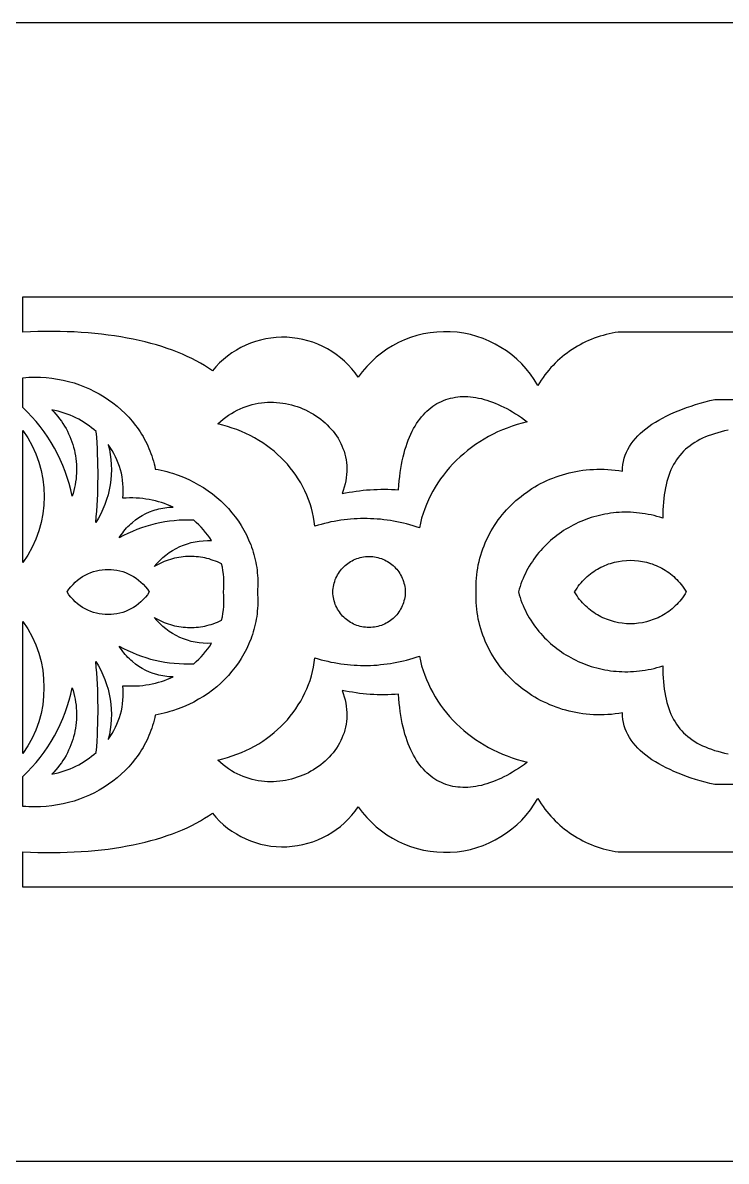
# Model space of a CAD drawing. Extents: x -375 to 375, y -213 to -78.
# Drawn here: x 0 to 83.4, y -212.5 to -77.5 of the extents above; entities that cross this region are included whole.
import ezdxf

# ---------------------------------------------------------------- set-up
doc = ezdxf.new("R2010")
doc.units = 0
doc.layers.add('LAYER_1', color=18, linetype='CONTINUOUS')

msp = doc.modelspace()

# ---------------------------------------------------------------- linework, layer by layer
at = {"layer": 'LAYER_1'}
for points in [[(-375, -212.51), (375, -212.51), (375, -77.51), (-375, -77.51)], [(44.58, -132.89), (44.62, -132.36), (44.66, -131.84), (44.72, -131.33), (44.78, -130.84), (44.85, -130.36), (44.93, -129.89), (45.02, -129.44), (45.12, -129), (45.23, -128.57), (45.34, -128.16), (45.47, -127.76), (45.6, -127.37), (45.73, -127), (45.88, -126.64), (46.03, -126.3), (46.19, -125.96), (46.36, -125.64), (46.54, -125.34), (46.72, -125.04), (46.91, -124.76), (47.11, -124.5), (47.31, -124.24), (47.52, -124), (47.73, -123.77), (47.95, -123.56), (48.18, -123.36), (48.41, -123.17), (48.65, -122.99), (48.89, -122.83), (49.14, -122.68), (49.4, -122.54), (49.66, -122.41), (49.92, -122.3), (50.19, -122.2), (50.47, -122.11), (50.75, -122.03), (51.03, -121.97), (51.32, -121.92), (51.61, -121.88), (51.9, -121.85), (52.2, -121.84), (52.51, -121.84), (52.81, -121.85), (53.13, -121.87), (53.44, -121.91), (53.76, -121.95), (54.08, -122.01), (54.4, -122.08), (54.73, -122.17), (55.05, -122.26), (55.38, -122.37), (55.72, -122.49), (56.05, -122.62), (56.39, -122.76), (56.73, -122.92), (57.07, -123.08), (57.41, -123.26), (57.76, -123.45), (58.1, -123.65), (58.45, -123.87), (58.8, -124.09), (59.15, -124.33), (59.5, -124.58), (59.85, -124.84), (59.24, -124.99), (58.64, -125.16), (58.04, -125.36), (57.46, -125.57), (56.89, -125.8), (56.33, -126.04), (55.79, -126.31), (55.25, -126.59), (54.73, -126.89), (54.22, -127.2), (53.72, -127.53), (53.24, -127.87), (52.77, -128.23), (52.31, -128.61), (51.87, -129), (51.44, -129.4), (51.03, -129.82), (50.64, -130.25), (50.26, -130.69), (49.9, -131.14), (49.56, -131.61), (49.23, -132.08), (48.93, -132.57), (48.64, -133.07), (48.37, -133.58), (48.12, -134.1), (47.89, -134.63), (47.68, -135.17), (47.49, -135.72), (47.32, -136.27), (47.17, -136.84), (47.05, -137.41), (46.67, -137.28), (46.3, -137.16), (45.92, -137.05), (45.54, -136.94), (45.16, -136.85), (44.77, -136.76), (44.39, -136.68), (44, -136.61), (43.61, -136.54), (43.22, -136.48), (42.83, -136.44), (42.44, -136.39), (42.05, -136.36), (41.66, -136.33), (41.26, -136.32), (40.87, -136.31), (40.48, -136.3), (40.08, -136.31), (39.69, -136.32), (39.3, -136.34), (38.9, -136.37), (38.51, -136.41), (38.12, -136.45), (37.73, -136.51), (37.34, -136.57), (36.95, -136.64), (36.56, -136.71), (36.18, -136.8), (35.79, -136.89), (35.41, -136.99), (35.03, -137.09), (34.65, -137.21), (34.58, -136.66), (34.49, -136.12), (34.38, -135.59), (34.24, -135.06), (34.08, -134.54), (33.9, -134.03), (33.7, -133.53), (33.48, -133.03), (33.24, -132.55), (32.98, -132.08), (32.69, -131.61), (32.4, -131.16), (32.08, -130.72), (31.74, -130.29), (31.39, -129.87), (31.02, -129.47), (30.63, -129.07), (30.23, -128.7), (29.81, -128.33), (29.38, -127.98), (28.93, -127.65), (28.47, -127.33), (27.99, -127.03), (27.5, -126.74), (27, -126.47), (26.48, -126.22), (25.95, -125.98), (25.41, -125.76), (24.86, -125.57), (24.3, -125.39), (23.72, -125.23), (23.14, -125.09), (23.45, -124.8), (23.77, -124.53), (24.09, -124.28), (24.42, -124.04), (24.76, -123.83), (25.1, -123.63), (25.44, -123.45), (25.79, -123.28), (26.14, -123.13), (26.5, -123), (26.86, -122.89), (27.22, -122.79), (27.58, -122.7), (27.94, -122.63), (28.31, -122.58), (28.67, -122.54), (29.03, -122.52), (29.4, -122.51), (29.76, -122.51), (30.12, -122.53), (30.48, -122.57), (30.84, -122.61), (31.19, -122.67), (31.54, -122.74), (31.89, -122.83), (32.24, -122.92), (32.57, -123.03), (32.91, -123.15), (33.24, -123.29), (33.56, -123.43), (33.88, -123.59), (34.19, -123.75), (34.49, -123.93), (34.78, -124.12), (35.07, -124.31), (35.35, -124.52), (35.62, -124.74), (35.88, -124.97), (36.13, -125.2), (36.37, -125.45), (36.6, -125.7), (36.82, -125.96), (37.02, -126.23), (37.22, -126.51), (37.4, -126.79), (37.57, -127.09), (37.72, -127.39), (37.87, -127.69), (37.99, -128.01), (38.11, -128.33), (38.2, -128.66), (38.29, -128.99), (38.35, -129.33), (38.4, -129.67), (38.43, -130.02), (38.45, -130.37), (38.44, -130.73), (38.42, -131.09), (38.38, -131.46), (38.32, -131.83), (38.24, -132.2), (38.14, -132.58), (38.03, -132.96), (37.88, -133.35), (38.3, -133.26), (38.71, -133.19), (39.12, -133.12), (39.54, -133.05), (39.96, -133), (40.38, -132.95), (40.79, -132.91), (41.21, -132.88), (41.63, -132.85), (42.05, -132.84), (42.48, -132.83), (42.9, -132.82), (43.32, -132.83), (43.74, -132.84), (44.16, -132.86)], [(41.08, -140.8), (41.3, -140.81), (41.52, -140.82), (41.73, -140.85), (41.93, -140.89), (42.14, -140.93), (42.34, -140.99), (42.54, -141.05), (42.73, -141.13), (42.92, -141.21), (43.1, -141.3), (43.28, -141.4), (43.45, -141.51), (43.62, -141.63), (43.78, -141.75), (43.93, -141.88), (44.08, -142.02), (44.22, -142.17), (44.36, -142.32), (44.48, -142.48), (44.6, -142.64), (44.72, -142.81), (44.82, -142.99), (44.92, -143.17), (45.01, -143.36), (45.09, -143.55), (45.16, -143.75), (45.22, -143.95), (45.27, -144.15), (45.32, -144.36), (45.35, -144.58), (45.37, -144.79), (45.38, -145.01), (45.37, -145.23), (45.35, -145.45), (45.32, -145.66), (45.27, -145.87), (45.22, -146.08), (45.16, -146.28), (45.09, -146.48), (45.01, -146.67), (44.92, -146.86), (44.82, -147.04), (44.72, -147.21), (44.6, -147.38), (44.48, -147.55), (44.36, -147.71), (44.22, -147.86), (44.08, -148.01), (43.93, -148.14), (43.78, -148.28), (43.62, -148.4), (43.45, -148.52), (43.28, -148.62), (43.1, -148.72), (42.92, -148.82), (42.73, -148.9), (42.54, -148.97), (42.34, -149.04), (42.14, -149.09), (41.93, -149.14), (41.73, -149.18), (41.52, -149.2), (41.3, -149.22), (41.08, -149.23), (40.87, -149.22), (40.65, -149.2), (40.44, -149.18), (40.23, -149.14), (40.03, -149.09), (39.83, -149.04), (39.63, -148.97), (39.44, -148.9), (39.25, -148.82), (39.07, -148.72), (38.89, -148.62), (38.72, -148.52), (38.55, -148.4), (38.39, -148.28), (38.24, -148.14), (38.09, -148.01), (37.95, -147.86), (37.81, -147.71), (37.68, -147.55), (37.56, -147.38), (37.45, -147.21), (37.35, -147.04), (37.25, -146.86), (37.16, -146.67), (37.08, -146.48), (37.01, -146.28), (36.95, -146.08), (36.9, -145.87), (36.85, -145.66), (36.82, -145.45), (36.8, -145.23), (36.78, -145.01), (36.8, -144.79), (36.82, -144.58), (36.85, -144.36), (36.9, -144.15), (36.95, -143.95), (37.01, -143.75), (37.08, -143.55), (37.16, -143.36), (37.25, -143.17), (37.35, -142.99), (37.45, -142.81), (37.56, -142.64), (37.68, -142.48), (37.81, -142.32), (37.95, -142.17), (38.09, -142.02), (38.24, -141.88), (38.39, -141.75), (38.55, -141.63), (38.72, -141.51), (38.89, -141.4), (39.07, -141.3), (39.25, -141.21), (39.44, -141.13), (39.63, -141.05), (39.83, -140.99), (40.03, -140.93), (40.23, -140.89), (40.44, -140.85), (40.65, -140.82), (40.87, -140.81)], [(65.45, -145.01), (65.6, -144.78), (65.75, -144.56), (65.9, -144.34), (66.06, -144.13), (66.23, -143.93), (66.4, -143.73), (66.58, -143.55), (66.76, -143.37), (66.95, -143.19), (67.14, -143.03), (67.34, -142.87), (67.54, -142.72), (67.74, -142.58), (67.95, -142.44), (68.16, -142.31), (68.37, -142.19), (68.59, -142.07), (68.81, -141.97), (69.03, -141.87), (69.26, -141.78), (69.48, -141.69), (69.71, -141.62), (69.94, -141.55), (70.18, -141.48), (70.65, -141.38), (71.12, -141.31), (71.6, -141.26), (72.08, -141.25), (72.56, -141.26), (73.04, -141.31), (73.52, -141.38), (73.99, -141.48), (74.22, -141.55), (74.45, -141.62), (74.68, -141.69), (74.91, -141.78), (75.14, -141.87), (75.36, -141.97), (75.58, -142.07), (75.79, -142.19), (76.01, -142.31), (76.22, -142.44), (76.43, -142.58), (76.63, -142.72), (76.83, -142.87), (77.02, -143.03), (77.22, -143.19), (77.4, -143.37), (77.59, -143.55), (77.76, -143.73), (77.93, -143.93), (78.1, -144.13), (78.26, -144.34), (78.42, -144.56), (78.57, -144.78), (78.71, -145.01), (78.57, -145.25), (78.42, -145.47), (78.26, -145.69), (78.1, -145.9), (77.93, -146.1), (77.76, -146.29), (77.59, -146.48), (77.4, -146.66), (77.22, -146.83), (77.02, -147), (76.83, -147.16), (76.63, -147.31), (76.43, -147.45), (76.22, -147.59), (76.01, -147.72), (75.79, -147.84), (75.58, -147.95), (75.36, -148.06), (75.14, -148.16), (74.91, -148.25), (74.68, -148.33), (74.45, -148.41), (74.22, -148.48), (73.99, -148.54), (73.52, -148.65), (73.04, -148.72), (72.56, -148.77), (72.08, -148.78), (71.6, -148.77), (71.12, -148.72), (70.65, -148.65), (70.18, -148.54), (69.94, -148.48), (69.71, -148.41), (69.48, -148.33), (69.26, -148.25), (69.03, -148.16), (68.81, -148.06), (68.59, -147.95), (68.37, -147.84), (68.16, -147.72), (67.95, -147.59), (67.74, -147.45), (67.54, -147.31), (67.34, -147.16), (67.14, -147), (66.95, -146.83), (66.76, -146.66), (66.58, -146.48), (66.4, -146.29), (66.23, -146.1), (66.06, -145.9), (65.9, -145.69), (65.75, -145.47), (65.6, -145.25)], [(5.26, -145.01), (5.48, -144.69), (5.72, -144.39), (5.97, -144.11), (6.24, -143.84), (6.52, -143.6), (6.81, -143.38), (7.11, -143.19), (7.42, -143.01), (7.74, -142.85), (8.07, -142.72), (8.4, -142.6), (8.74, -142.51), (9.09, -142.43), (9.43, -142.38), (9.78, -142.35), (10.13, -142.34), (10.48, -142.35), (10.83, -142.38), (11.18, -142.43), (11.52, -142.51), (11.86, -142.6), (12.19, -142.72), (12.52, -142.85), (12.84, -143.01), (13.16, -143.19), (13.46, -143.38), (13.75, -143.6), (14.03, -143.84), (14.3, -144.1), (14.55, -144.39), (14.79, -144.69), (15.02, -145.01), (14.79, -145.34), (14.55, -145.64), (14.3, -145.92), (14.03, -146.18), (13.75, -146.42), (13.46, -146.64), (13.16, -146.84), (12.84, -147.02), (12.52, -147.18), (12.19, -147.31), (11.86, -147.43), (11.52, -147.52), (11.18, -147.59), (10.83, -147.65), (10.48, -147.68), (10.13, -147.69), (9.78, -147.68), (9.43, -147.64), (9.09, -147.59), (8.74, -147.52), (8.4, -147.43), (8.07, -147.31), (7.74, -147.17), (7.42, -147.02), (7.11, -146.84), (6.81, -146.64), (6.52, -146.42), (6.24, -146.18), (5.97, -145.92), (5.72, -145.64), (5.48, -145.34)], [(47.05, -152.62), (47.17, -153.19), (47.32, -153.75), (47.49, -154.31), (47.68, -154.86), (47.89, -155.4), (48.12, -155.92), (48.37, -156.44), (48.64, -156.95), (48.93, -157.45), (49.23, -157.94), (49.56, -158.42), (49.9, -158.89), (50.26, -159.34), (50.64, -159.78), (51.03, -160.21), (51.44, -160.63), (51.87, -161.03), (52.31, -161.42), (52.77, -161.79), (53.24, -162.15), (53.72, -162.5), (54.22, -162.83), (54.73, -163.14), (55.25, -163.44), (55.79, -163.72), (56.33, -163.98), (56.89, -164.23), (57.46, -164.46), (58.04, -164.67), (58.64, -164.86), (59.24, -165.04), (59.85, -165.19), (59.5, -165.45), (59.15, -165.7), (58.8, -165.93), (58.45, -166.16), (58.1, -166.37), (57.76, -166.57), (57.41, -166.76), (57.07, -166.94), (56.73, -167.11), (56.39, -167.26), (56.05, -167.41), (55.72, -167.54), (55.38, -167.66), (55.05, -167.76), (54.73, -167.86), (54.4, -167.94), (54.08, -168.01), (53.76, -168.07), (53.44, -168.12), (53.13, -168.16), (52.81, -168.18), (52.51, -168.19), (52.2, -168.19), (51.9, -168.17), (51.61, -168.15), (51.32, -168.11), (51.03, -168.06), (50.75, -167.99), (50.47, -167.92), (50.19, -167.83), (49.92, -167.73), (49.66, -167.62), (49.4, -167.49), (49.14, -167.35), (48.89, -167.2), (48.65, -167.04), (48.41, -166.86), (48.18, -166.67), (47.95, -166.47), (47.73, -166.25), (47.52, -166.02), (47.31, -165.78), (47.11, -165.53), (46.91, -165.26), (46.72, -164.98), (46.54, -164.69), (46.36, -164.38), (46.19, -164.06), (46.03, -163.73), (45.88, -163.38), (45.73, -163.03), (45.6, -162.65), (45.47, -162.27), (45.34, -161.87), (45.23, -161.46), (45.12, -161.03), (45.02, -160.59), (44.93, -160.14), (44.85, -159.67), (44.78, -159.19), (44.72, -158.7), (44.66, -158.19), (44.62, -157.67), (44.58, -157.13), (44.16, -157.16), (43.74, -157.18), (43.32, -157.2), (42.9, -157.2), (42.48, -157.2), (42.05, -157.19), (41.63, -157.17), (41.21, -157.15), (40.79, -157.12), (40.38, -157.08), (39.96, -157.03), (39.54, -156.97), (39.12, -156.91), (38.71, -156.84), (38.3, -156.76), (37.88, -156.68), (38.03, -157.06), (38.14, -157.44), (38.24, -157.82), (38.32, -158.2), (38.38, -158.57), (38.42, -158.93), (38.44, -159.3), (38.45, -159.66), (38.43, -160.01), (38.4, -160.36), (38.35, -160.7), (38.29, -161.04), (38.2, -161.37), (38.11, -161.7), (37.99, -162.02), (37.87, -162.33), (37.72, -162.64), (37.57, -162.94), (37.4, -163.23), (37.22, -163.52), (37.02, -163.8), (36.82, -164.07), (36.6, -164.33), (36.37, -164.58), (36.13, -164.83), (35.88, -165.06), (35.62, -165.29), (35.35, -165.51), (35.07, -165.71), (34.78, -165.91), (34.49, -166.1), (34.19, -166.27), (33.88, -166.44), (33.56, -166.6), (33.24, -166.74), (32.91, -166.87), (32.57, -166.99), (32.24, -167.1), (31.89, -167.2), (31.54, -167.29), (31.19, -167.36), (30.84, -167.42), (30.48, -167.46), (30.12, -167.49), (29.76, -167.51), (29.4, -167.52), (29.03, -167.51), (28.67, -167.48), (28.31, -167.45), (27.94, -167.39), (27.58, -167.32), (27.22, -167.24), (26.86, -167.14), (26.5, -167.03), (26.14, -166.89), (25.79, -166.75), (25.44, -166.58), (25.1, -166.4), (24.76, -166.2), (24.42, -165.98), (24.09, -165.75), (23.77, -165.5), (23.45, -165.23), (23.14, -164.94), (23.72, -164.8), (24.3, -164.64), (24.86, -164.46), (25.41, -164.26), (25.95, -164.05), (26.48, -163.81), (27, -163.56), (27.5, -163.29), (27.99, -163), (28.47, -162.7), (28.93, -162.38), (29.38, -162.04), (29.81, -161.69), (30.23, -161.33), (30.63, -160.95), (31.02, -160.56), (31.39, -160.16), (31.74, -159.74), (32.08, -159.31), (32.4, -158.87), (32.69, -158.41), (32.98, -157.95), (33.24, -157.48), (33.48, -156.99), (33.7, -156.5), (33.9, -156), (34.08, -155.49), (34.24, -154.97), (34.38, -154.44), (34.49, -153.91), (34.58, -153.36), (34.65, -152.82), (35.03, -152.93), (35.41, -153.04), (35.79, -153.14), (36.18, -153.23), (36.56, -153.32), (36.95, -153.39), (37.34, -153.46), (37.73, -153.52), (38.12, -153.57), (38.51, -153.62), (38.9, -153.65), (39.3, -153.68), (39.69, -153.7), (40.08, -153.72), (40.48, -153.72), (40.87, -153.72), (41.26, -153.71), (41.66, -153.69), (42.05, -153.67), (42.44, -153.63), (42.83, -153.59), (43.22, -153.54), (43.61, -153.49), (44, -153.42), (44.39, -153.35), (44.77, -153.27), (45.16, -153.18), (45.54, -153.08), (45.92, -152.98), (46.3, -152.87), (46.67, -152.75)]]:
    msp.add_lwpolyline(points, close=True, dxfattribs=at)
for points in [[(157.52, -114.2), (70.64, -114.19), (70.27, -114.25), (69.91, -114.32), (69.55, -114.39), (69.19, -114.48), (68.83, -114.58), (68.48, -114.68), (68.13, -114.8), (67.78, -114.93), (67.44, -115.06), (67.1, -115.2), (66.77, -115.36), (66.44, -115.52), (66.12, -115.69), (65.8, -115.87), (65.48, -116.06), (65.17, -116.26), (64.87, -116.47), (64.57, -116.68), (64.28, -116.9), (63.99, -117.14), (63.71, -117.38), (63.44, -117.62), (63.17, -117.88), (62.91, -118.14), (62.66, -118.41), (62.41, -118.69), (62.17, -118.98), (61.94, -119.27), (61.72, -119.58), (61.5, -119.88), (61.29, -120.2), (61.1, -120.52, 0.551965), (39.8, -119.55, 0.503857), (22.5, -118.79), (22.05, -118.48), (21.57, -118.17), (21.08, -117.88), (20.57, -117.6), (20.05, -117.33), (19.5, -117.07), (18.94, -116.82), (18.35, -116.58), (17.76, -116.35), (17.14, -116.13), (16.51, -115.92), (15.86, -115.72), (15.2, -115.53), (14.52, -115.36), (13.83, -115.19), (13.12, -115.04), (12.39, -114.9), (11.66, -114.77), (10.9, -114.65), (10.14, -114.54), (9.36, -114.45), (8.57, -114.36), (7.77, -114.29), (6.95, -114.23), (6.12, -114.18), (5.28, -114.15), (4.43, -114.12), (3.57, -114.11), (2.69, -114.11), (1.81, -114.13), (0.92, -114.16), (0.01, -114.2), (0.01, -110.01), (0.02, -110.01), (159.91, -110.01)], [(159.91, -180.01), (0.02, -180.01), (0.01, -180.01), (0.01, -175.83), (0.92, -175.87), (1.81, -175.9), (2.69, -175.91), (3.57, -175.91), (4.43, -175.9), (5.28, -175.88), (6.12, -175.84), (6.95, -175.8), (7.77, -175.74), (8.57, -175.66), (9.36, -175.58), (10.14, -175.49), (10.9, -175.38), (11.66, -175.26), (12.39, -175.13), (13.12, -174.99), (13.83, -174.83), (14.52, -174.67), (15.2, -174.49), (15.86, -174.31), (16.51, -174.11), (17.14, -173.9), (17.76, -173.68), (18.35, -173.45), (18.94, -173.21), (19.5, -172.96), (20.05, -172.7), (20.57, -172.43), (21.08, -172.15), (21.57, -171.85), (22.05, -171.55), (22.5, -171.24, 0.503857), (39.8, -170.48, 0.551965), (61.1, -169.5), (61.29, -169.83), (61.5, -170.14), (61.72, -170.45), (61.94, -170.75), (62.17, -171.05), (62.41, -171.33), (62.66, -171.61), (62.91, -171.88), (63.17, -172.15), (63.44, -172.4), (63.71, -172.65), (63.99, -172.89), (64.28, -173.12), (64.57, -173.35), (64.87, -173.56), (65.17, -173.77), (65.48, -173.97), (65.8, -174.15), (66.12, -174.34), (66.44, -174.51), (66.77, -174.67), (67.1, -174.82), (67.44, -174.97), (67.78, -175.1), (68.13, -175.23), (68.48, -175.34), (68.83, -175.45), (69.19, -175.55), (69.55, -175.63), (69.91, -175.71), (70.27, -175.78), (70.64, -175.83), (157.52, -175.83, -0.10951)]]:
    msp.add_lwpolyline(points, format="xyb", dxfattribs=at)
for points in [[(0.01, -119.6), (0.37, -119.57), (0.72, -119.55), (1.07, -119.54), (1.42, -119.53), (1.76, -119.53), (2.11, -119.54), (2.79, -119.59), (3.47, -119.66), (4.14, -119.76), (4.8, -119.89), (5.45, -120.05), (6.09, -120.23), (6.72, -120.44), (7.33, -120.67), (7.93, -120.93), (8.52, -121.22), (9.09, -121.52), (9.65, -121.86), (10.18, -122.21), (10.7, -122.58), (11.2, -122.98), (11.68, -123.4), (12.14, -123.83), (12.58, -124.29), (13, -124.77), (13.39, -125.26), (13.58, -125.51), (13.76, -125.77), (13.94, -126.04), (14.1, -126.3), (14.27, -126.57), (14.42, -126.85), (14.57, -127.13), (14.71, -127.41), (14.85, -127.69), (14.98, -127.98), (15.1, -128.28), (15.21, -128.58), (15.32, -128.88), (15.41, -129.18), (15.51, -129.49), (15.59, -129.8), (15.67, -130.11), (15.73, -130.43), (16.08, -130.5), (16.43, -130.57), (16.77, -130.65), (17.11, -130.74), (17.45, -130.83), (17.78, -130.93), (18.43, -131.15), (19.07, -131.4), (19.69, -131.67), (20.29, -131.97), (20.87, -132.29), (21.44, -132.63), (21.98, -133), (22.51, -133.39), (23.01, -133.79), (23.5, -134.22), (23.96, -134.66), (24.4, -135.13), (24.82, -135.61), (25.21, -136.1), (25.58, -136.62), (25.93, -137.14), (26.24, -137.68), (26.54, -138.24), (26.8, -138.81), (26.92, -139.1), (27.04, -139.39), (27.15, -139.68), (27.25, -139.98), (27.34, -140.28), (27.43, -140.58), (27.51, -140.88), (27.58, -141.19), (27.65, -141.5), (27.71, -141.81), (27.76, -142.12), (27.8, -142.44), (27.83, -142.75), (27.86, -143.07), (27.88, -143.39), (27.89, -143.71), (27.89, -144.04), (27.88, -144.36), (27.87, -144.69), (27.84, -145.01), (27.87, -145.34), (27.88, -145.67), (27.89, -145.99), (27.89, -146.31), (27.88, -146.63), (27.86, -146.95), (27.83, -147.27), (27.8, -147.59), (27.76, -147.9), (27.71, -148.22), (27.65, -148.53), (27.58, -148.84), (27.51, -149.14), (27.43, -149.45), (27.34, -149.75), (27.25, -150.05), (27.15, -150.35), (27.04, -150.64), (26.92, -150.93), (26.8, -151.22), (26.54, -151.79), (26.24, -152.34), (25.93, -152.88), (25.58, -153.41), (25.21, -153.92), (24.82, -154.42), (24.4, -154.9), (23.96, -155.36), (23.5, -155.81), (23.01, -156.24), (22.51, -156.64), (21.98, -157.03), (21.44, -157.39), (20.87, -157.74), (20.29, -158.06), (19.69, -158.35), (19.07, -158.63), (18.43, -158.87), (17.78, -159.09), (17.45, -159.2), (17.11, -159.29), (16.77, -159.38), (16.43, -159.46), (16.08, -159.53), (15.73, -159.6), (15.67, -159.91), (15.59, -160.23), (15.51, -160.54), (15.41, -160.85), (15.32, -161.15), (15.21, -161.45), (15.1, -161.75), (14.98, -162.04), (14.85, -162.33), (14.71, -162.62), (14.57, -162.9), (14.42, -163.18), (14.27, -163.45), (14.1, -163.73), (13.94, -163.99), (13.76, -164.25), (13.58, -164.51), (13.39, -164.77), (13, -165.26), (12.58, -165.74), (12.14, -166.19), (11.68, -166.63), (11.2, -167.05), (10.7, -167.44), (10.18, -167.82), (9.65, -168.17), (9.09, -168.5), (8.52, -168.81), (7.93, -169.09), (7.33, -169.35), (6.72, -169.59), (6.09, -169.8), (5.45, -169.98), (4.8, -170.14), (4.14, -170.27), (3.47, -170.37), (2.79, -170.44), (2.11, -170.48), (1.76, -170.49), (1.42, -170.5), (1.07, -170.49), (0.72, -170.48), (0.37, -170.46), (0.01, -170.43), (0.01, -166.88, 0.157962), (5.87, -156.36), (5.98, -156.7), (6.07, -157.04), (6.16, -157.39), (6.23, -157.73), (6.28, -158.07), (6.33, -158.42), (6.36, -158.77), (6.38, -159.11), (6.39, -159.46), (6.39, -159.8), (6.38, -160.15), (6.35, -160.49), (6.31, -160.83), (6.26, -161.17), (6.2, -161.51), (6.13, -161.84), (6.04, -162.17), (5.95, -162.5), (5.84, -162.83), (5.72, -163.15), (5.59, -163.47), (5.45, -163.78), (5.3, -164.09), (5.14, -164.4), (4.97, -164.7), (4.78, -164.99), (4.59, -165.28), (4.38, -165.56), (4.17, -165.84), (3.94, -166.11), (3.7, -166.37), (3.46, -166.62), (3.83, -166.54), (4.21, -166.45), (4.57, -166.35), (4.93, -166.23), (5.29, -166.11), (5.64, -165.97), (5.98, -165.82), (6.31, -165.66), (6.64, -165.49), (6.96, -165.31), (7.28, -165.12), (7.58, -164.92), (7.88, -164.72), (8.17, -164.5), (8.45, -164.27), (8.72, -164.03, 0.04627), (8.66, -153.24, -0.208693), (10.15, -162.51), (10.39, -162.16), (10.61, -161.8), (10.82, -161.43), (11.01, -161.06), (11.18, -160.68), (11.33, -160.29), (11.47, -159.9), (11.59, -159.5), (11.7, -159.09), (11.78, -158.68), (11.85, -158.27), (11.89, -157.85), (11.92, -157.42), (11.93, -156.99), (11.91, -156.56), (11.88, -156.13), (12.28, -156.15), (12.68, -156.16), (13.08, -156.16), (13.47, -156.15), (13.86, -156.13), (14.24, -156.09), (14.62, -156.04), (15, -155.97), (15.37, -155.9), (15.74, -155.82), (16.1, -155.72), (16.46, -155.61), (16.81, -155.49), (17.16, -155.36), (17.5, -155.23), (17.83, -155.08), (17.59, -155.07), (17.35, -155.06), (17.11, -155.03), (16.87, -155), (16.63, -154.97), (16.39, -154.92), (16.16, -154.87), (15.93, -154.81), (15.47, -154.67), (15.03, -154.5), (14.6, -154.31), (14.18, -154.09), (13.77, -153.84), (13.38, -153.57), (13.01, -153.27), (12.83, -153.11), (12.66, -152.95), (12.49, -152.78), (12.32, -152.6), (12.17, -152.42), (12.01, -152.24), (11.86, -152.05), (11.72, -151.85), (11.58, -151.65), (11.45, -151.44), (11.96, -151.71), (12.48, -151.97), (13.01, -152.2), (13.54, -152.42), (14.08, -152.62), (14.62, -152.8), (15.17, -152.96), (15.73, -153.1), (16.28, -153.22), (16.85, -153.32), (17.41, -153.41), (17.98, -153.47), (18.55, -153.51), (19.13, -153.54), (19.7, -153.54), (20.28, -153.53), (20.59, -153.26), (20.88, -152.98), (21.17, -152.69), (21.44, -152.39), (21.7, -152.08), (21.95, -151.76), (22.18, -151.44), (22.4, -151.1), (21.91, -151.11), (21.42, -151.1), (20.94, -151.05), (20.46, -150.97), (19.99, -150.87), (19.53, -150.74), (19.07, -150.58), (18.63, -150.39), (18.2, -150.18), (17.78, -149.95), (17.37, -149.69), (16.98, -149.4), (16.61, -149.09), (16.25, -148.76), (15.92, -148.41), (15.6, -148.03), (15.83, -148.16), (16.06, -148.29), (16.3, -148.41), (16.54, -148.52), (16.78, -148.62), (17.02, -148.71), (17.27, -148.8), (17.52, -148.88), (17.77, -148.95), (18.02, -149.01), (18.27, -149.07), (18.53, -149.11), (18.78, -149.15), (19.04, -149.18), (19.3, -149.2), (19.56, -149.22), (19.81, -149.23), (20.07, -149.22), (20.33, -149.21), (20.59, -149.2), (20.84, -149.17), (21.1, -149.14), (21.36, -149.1), (21.61, -149.05), (21.86, -148.99), (22.12, -148.92), (22.37, -148.85), (22.61, -148.77), (22.86, -148.68), (23.1, -148.58), (23.35, -148.48), (23.59, -148.36), (23.68, -147.96), (23.75, -147.55), (23.81, -147.14), (23.84, -146.72), (23.86, -146.3), (23.86, -145.88), (23.84, -145.45), (23.8, -145.01), (23.84, -144.58), (23.86, -144.15), (23.86, -143.73), (23.84, -143.3), (23.81, -142.89), (23.75, -142.47), (23.68, -142.07), (23.59, -141.66), (23.35, -141.55), (23.1, -141.44), (22.86, -141.35), (22.61, -141.26), (22.37, -141.18), (22.12, -141.1), (21.86, -141.04), (21.61, -140.98), (21.36, -140.93), (21.1, -140.89), (20.84, -140.86), (20.59, -140.83), (20.33, -140.81), (20.07, -140.8), (19.81, -140.8), (19.56, -140.81), (19.3, -140.82), (19.04, -140.85), (18.78, -140.88), (18.53, -140.91), (18.27, -140.96), (18.02, -141.02), (17.77, -141.08), (17.52, -141.15), (17.27, -141.23), (17.02, -141.31), (16.78, -141.41), (16.54, -141.51), (16.3, -141.62), (16.06, -141.74), (15.83, -141.86), (15.6, -142), (15.92, -141.62), (16.25, -141.27), (16.61, -140.93), (16.98, -140.63), (17.37, -140.34), (17.78, -140.08), (18.2, -139.84), (18.63, -139.63), (19.07, -139.45), (19.53, -139.29), (19.99, -139.16), (20.46, -139.05), (20.94, -138.98), (21.42, -138.93), (21.91, -138.91), (22.4, -138.92), (22.18, -138.59), (21.95, -138.26), (21.7, -137.95), (21.44, -137.64), (21.17, -137.34), (20.88, -137.05), (20.59, -136.77), (20.28, -136.5), (19.7, -136.48), (19.13, -136.49), (18.55, -136.51), (17.98, -136.56), (17.41, -136.62), (16.85, -136.7), (16.28, -136.81), (15.73, -136.93), (15.17, -137.07), (14.62, -137.23), (14.08, -137.41), (13.54, -137.61), (13.01, -137.82), (12.48, -138.06), (11.96, -138.31), (11.45, -138.59), (11.58, -138.38), (11.72, -138.18), (11.86, -137.98), (12.01, -137.79), (12.17, -137.6), (12.32, -137.42), (12.49, -137.25), (12.66, -137.08), (12.83, -136.92), (13.01, -136.76), (13.38, -136.46), (13.77, -136.19), (14.18, -135.94), (14.6, -135.72), (15.03, -135.52), (15.47, -135.36), (15.7, -135.28), (15.93, -135.22), (16.16, -135.16), (16.39, -135.11), (16.63, -135.06), (16.87, -135.02), (17.11, -134.99), (17.35, -134.97), (17.59, -134.96), (17.83, -134.95), (17.5, -134.8), (17.16, -134.66), (16.81, -134.53), (16.46, -134.42), (16.1, -134.31), (15.74, -134.21), (15.37, -134.13), (15, -134.05), (14.62, -133.99), (14.24, -133.94), (13.86, -133.9), (13.47, -133.88), (13.08, -133.86), (12.68, -133.86), (12.28, -133.87), (11.88, -133.9), (11.91, -133.46), (11.93, -133.03), (11.92, -132.6), (11.89, -132.18), (11.85, -131.76), (11.78, -131.35), (11.7, -130.94), (11.59, -130.53), (11.47, -130.13), (11.33, -129.74), (11.18, -129.35), (11.01, -128.97), (10.82, -128.6), (10.61, -128.23), (10.39, -127.87), (10.15, -127.51, -0.208693), (8.66, -136.79, 0.04627), (8.72, -125.99), (8.45, -125.76), (8.17, -125.53), (7.88, -125.31), (7.58, -125.1), (7.28, -124.9), (6.96, -124.71), (6.64, -124.53), (6.31, -124.36), (5.98, -124.21), (5.64, -124.06), (5.29, -123.92), (4.93, -123.79), (4.57, -123.68), (4.21, -123.57), (3.83, -123.48), (3.46, -123.4), (3.7, -123.66), (3.94, -123.92), (4.17, -124.19), (4.38, -124.46), (4.59, -124.75), (4.78, -125.04), (4.97, -125.33), (5.14, -125.63), (5.3, -125.93), (5.45, -126.24), (5.59, -126.56), (5.72, -126.88), (5.84, -127.2), (5.95, -127.52), (6.04, -127.85), (6.13, -128.18), (6.2, -128.52), (6.26, -128.86), (6.31, -129.2), (6.35, -129.54), (6.38, -129.88), (6.39, -130.23), (6.39, -130.57), (6.38, -130.92), (6.36, -131.26), (6.33, -131.61), (6.28, -131.95), (6.23, -132.3), (6.16, -132.64), (6.07, -132.98), (5.98, -133.32), (5.87, -133.66, 0.157962), (0.01, -123.15)], [(0.01, -125.85, -0.321249), (0.01, -141.53), (0.01, -141.53), (0.01, -125.86)], [(0.01, -148.5, -0.321249), (0.01, -164.17), (0.01, -164.17), (0.01, -148.5)]]:
    msp.add_lwpolyline(points, format="xyb", close=True, dxfattribs=at)
for points in [[(105.26, -167.85), (82.08, -167.86), (81.5, -167.71), (80.93, -167.56), (80.37, -167.41), (79.82, -167.24), (79.28, -167.07), (78.75, -166.89), (78.24, -166.7), (77.74, -166.5), (77.25, -166.3), (76.78, -166.08), (76.32, -165.86), (75.88, -165.63), (75.45, -165.4), (75.04, -165.15), (74.64, -164.9), (74.27, -164.64), (73.91, -164.37), (73.57, -164.09), (73.25, -163.81), (72.96, -163.52), (72.68, -163.21), (72.42, -162.9), (72.18, -162.59), (71.97, -162.26), (71.78, -161.92), (71.61, -161.58), (71.47, -161.23), (71.35, -160.87), (71.26, -160.5), (71.19, -160.12), (71.15, -159.74), (71.14, -159.34), (70.7, -159.41), (70.26, -159.47), (69.83, -159.52), (69.39, -159.55), (68.96, -159.57), (68.53, -159.58), (68.11, -159.58), (67.69, -159.56), (67.26, -159.54), (66.85, -159.5), (66.43, -159.45), (66.02, -159.39), (65.62, -159.32), (65.21, -159.24), (64.81, -159.14), (64.42, -159.04), (64.03, -158.93), (63.64, -158.8), (63.26, -158.67), (62.88, -158.53), (62.51, -158.38), (62.15, -158.21), (61.78, -158.04), (61.43, -157.86), (61.08, -157.67), (60.74, -157.48), (60.4, -157.27), (60.07, -157.05), (59.74, -156.83), (59.42, -156.6), (59.11, -156.36), (58.81, -156.11), (58.51, -155.85), (58.22, -155.59), (57.94, -155.32), (57.66, -155.04), (57.39, -154.76), (57.14, -154.47), (56.88, -154.17), (56.64, -153.87), (56.41, -153.55), (56.18, -153.24), (55.97, -152.91), (55.76, -152.59), (55.56, -152.25), (55.37, -151.91), (55.19, -151.56), (55.02, -151.21), (54.86, -150.86), (54.72, -150.5), (54.58, -150.13), (54.45, -149.76), (54.33, -149.38), (54.22, -149), (54.13, -148.62), (54.04, -148.23), (53.97, -147.84), (53.91, -147.45), (53.86, -147.05), (53.82, -146.65), (53.79, -146.24), (53.78, -145.84), (53.78, -145.43), (53.79, -145.01), (53.78, -144.6), (53.78, -144.19), (53.79, -143.78), (53.82, -143.38), (53.86, -142.98), (53.91, -142.58), (53.97, -142.18), (54.04, -141.79), (54.13, -141.41), (54.22, -141.02), (54.33, -140.64), (54.45, -140.27), (54.58, -139.9), (54.72, -139.53), (54.86, -139.17), (55.02, -138.81), (55.19, -138.46), (55.37, -138.12), (55.56, -137.78), (55.76, -137.44), (55.97, -137.11), (56.18, -136.79), (56.41, -136.47), (56.64, -136.16), (56.88, -135.86), (57.14, -135.56), (57.39, -135.27), (57.66, -134.98), (57.94, -134.71), (58.22, -134.44), (58.51, -134.17), (58.81, -133.92), (59.11, -133.67), (59.42, -133.43), (59.74, -133.2), (60.07, -132.97), (60.4, -132.76), (60.74, -132.55), (61.08, -132.35), (61.43, -132.16), (61.78, -131.98), (62.15, -131.81), (62.51, -131.65), (62.88, -131.5), (63.26, -131.36), (63.64, -131.22), (64.03, -131.1), (64.42, -130.99), (64.81, -130.88), (65.21, -130.79), (65.62, -130.71), (66.02, -130.64), (66.43, -130.58), (66.85, -130.53), (67.26, -130.49), (67.69, -130.47), (68.11, -130.45), (68.53, -130.45), (68.96, -130.46), (69.39, -130.48), (69.83, -130.51), (70.26, -130.56), (70.7, -130.61), (71.14, -130.69), (71.15, -130.29), (71.19, -129.9), (71.26, -129.53), (71.35, -129.16), (71.47, -128.8), (71.61, -128.45), (71.78, -128.1), (71.97, -127.77), (72.18, -127.44), (72.42, -127.12), (72.68, -126.81), (72.96, -126.51), (73.25, -126.22), (73.57, -125.93), (73.91, -125.66), (74.27, -125.39), (74.64, -125.13), (75.04, -124.87), (75.45, -124.63), (75.88, -124.39), (76.32, -124.16), (76.78, -123.94), (77.25, -123.73), (77.74, -123.53), (78.24, -123.33), (78.75, -123.14), (79.28, -122.96), (79.82, -122.79), (80.37, -122.62), (80.93, -122.46), (81.5, -122.31), (82.08, -122.17), (105.26, -122.17)], [(83.68, -125.83), (83.25, -125.92), (82.84, -126.02), (82.44, -126.12), (82.05, -126.24), (81.68, -126.36), (81.32, -126.49), (80.97, -126.63), (80.64, -126.78), (80.32, -126.94), (80, -127.11), (79.71, -127.29), (79.42, -127.47), (79.15, -127.67), (78.88, -127.88), (78.63, -128.09), (78.39, -128.32), (78.17, -128.56), (77.95, -128.81), (77.75, -129.06), (77.55, -129.33), (77.37, -129.62), (77.2, -129.91), (77.04, -130.21), (76.89, -130.53), (76.76, -130.85), (76.63, -131.19), (76.51, -131.55), (76.41, -131.91), (76.31, -132.29), (76.23, -132.67), (76.16, -133.08), (76.09, -133.49), (76.04, -133.92), (75.99, -134.36), (75.96, -134.82), (75.94, -135.28), (75.92, -135.77), (75.92, -136.26), (75.57, -136.15), (75.22, -136.05), (74.88, -135.96), (74.53, -135.88), (74.18, -135.81), (73.83, -135.74), (73.49, -135.69), (73.14, -135.65), (72.79, -135.61), (72.45, -135.58), (72.1, -135.56), (71.76, -135.56), (71.42, -135.55), (71.07, -135.56), (70.73, -135.58), (70.39, -135.6), (70.06, -135.64), (69.72, -135.68), (69.39, -135.73), (69.06, -135.79), (68.73, -135.85), (68.4, -135.93), (68.08, -136.01), (67.76, -136.1), (67.44, -136.19), (67.12, -136.3), (66.81, -136.41), (66.5, -136.53), (66.19, -136.65), (65.89, -136.79), (65.59, -136.93), (65.3, -137.08), (65.01, -137.23), (64.72, -137.39), (64.44, -137.56), (64.16, -137.74), (63.89, -137.92), (63.62, -138.11), (63.36, -138.3), (63.1, -138.5), (62.85, -138.71), (62.6, -138.92), (62.36, -139.14), (62.12, -139.37), (61.89, -139.6), (61.66, -139.84), (61.44, -140.08), (61.23, -140.33), (61.03, -140.58), (60.83, -140.84), (60.63, -141.11), (60.45, -141.38), (60.27, -141.65), (60.09, -141.94), (59.93, -142.22), (59.77, -142.51), (59.62, -142.81), (59.48, -143.11), (59.35, -143.42), (59.22, -143.73), (59.1, -144.04), (58.99, -144.36), (58.89, -144.69), (58.8, -145.01), (58.89, -145.34), (58.99, -145.67), (59.1, -145.99), (59.22, -146.3), (59.35, -146.61), (59.48, -146.92), (59.62, -147.22), (59.77, -147.51), (59.93, -147.8), (60.09, -148.09), (60.27, -148.37), (60.45, -148.65), (60.63, -148.92), (60.83, -149.18), (61.03, -149.44), (61.23, -149.7), (61.44, -149.95), (61.66, -150.19), (61.89, -150.43), (62.12, -150.66), (62.36, -150.89), (62.6, -151.11), (62.85, -151.32), (63.1, -151.53), (63.36, -151.73), (63.62, -151.92), (63.89, -152.11), (64.16, -152.29), (64.44, -152.47), (64.72, -152.64), (65.01, -152.8), (65.3, -152.95), (65.59, -153.1), (65.89, -153.24), (66.19, -153.37), (66.5, -153.5), (66.81, -153.62), (67.12, -153.73), (67.44, -153.83), (67.76, -153.93), (68.08, -154.02), (68.4, -154.1), (68.73, -154.18), (69.06, -154.24), (69.39, -154.3), (69.72, -154.35), (70.06, -154.39), (70.39, -154.42), (70.73, -154.45), (71.07, -154.46), (71.42, -154.47), (71.76, -154.47), (72.1, -154.46), (72.45, -154.44), (72.79, -154.42), (73.14, -154.38), (73.49, -154.34), (73.83, -154.28), (74.18, -154.22), (74.53, -154.15), (74.88, -154.07), (75.22, -153.97), (75.57, -153.87), (75.92, -153.76), (75.92, -154.26), (75.94, -154.74), (75.96, -155.21), (75.99, -155.67), (76.04, -156.11), (76.09, -156.54), (76.16, -156.95), (76.23, -157.35), (76.31, -157.74), (76.41, -158.12), (76.51, -158.48), (76.63, -158.83), (76.76, -159.17), (76.89, -159.5), (77.04, -159.82), (77.2, -160.12), (77.37, -160.41), (77.55, -160.69), (77.75, -160.96), (77.95, -161.22), (78.17, -161.47), (78.39, -161.71), (78.63, -161.93), (78.88, -162.15), (79.15, -162.36), (79.42, -162.55), (79.71, -162.74), (80, -162.92), (80.32, -163.09), (80.64, -163.24), (80.97, -163.39), (81.32, -163.53), (81.68, -163.67), (82.05, -163.79), (82.44, -163.9), (82.84, -164.01), (83.25, -164.11), (83.68, -164.2)]]:
    msp.add_lwpolyline(points, dxfattribs=at)

doc.saveas('drawing.dxf')
